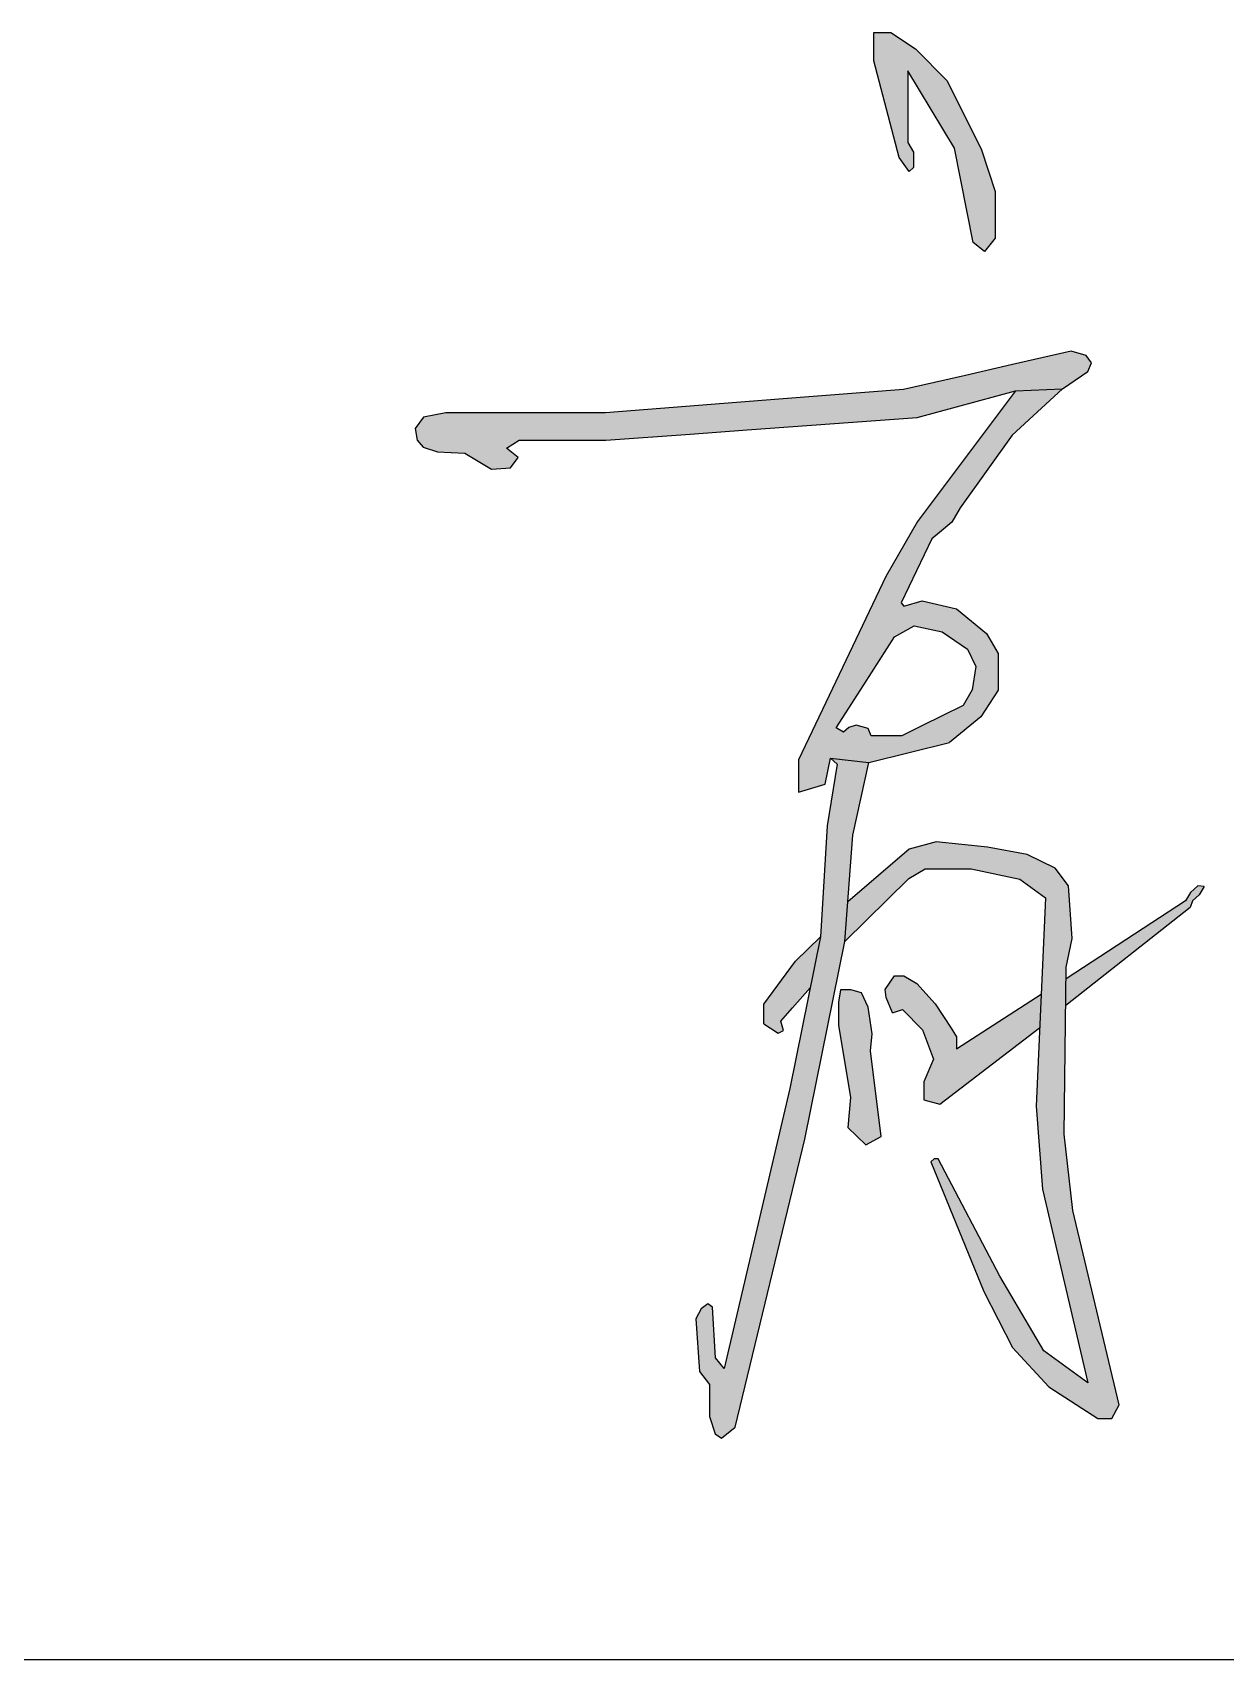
# Model space of a CAD drawing. Extents: x 33088 to 140010, y 13737 to 369010.
# Drawn here: x 119031 to 119697, y 105420 to 106328 of the extents above; entities that cross this region are included whole.
import ezdxf

# ---------------------------------------------------------------- set-up
doc = ezdxf.new("R2010")
doc.units = 0
doc.header["$LTSCALE"] = 1000
doc.header["$MEASUREMENT"] = 0
doc.layers.get('0').update_dxf_attribs({"linetype": 'CONTINUOUS'})
doc.layers.add('PUB_TITLE', color=4, linetype='CONTINUOUS')

msp = doc.modelspace()

# ---------------------------------------------------------------- hatches: boundary and pattern name
h = msp.add_hatch(color=256)
h.paths.add_polyline_path([(119523.82, 106318.91), (119509.95, 106328.07), (119500.55, 106328.07), (119500.55, 106312.33), (119514.65, 106258.33), (119520.29, 106250.58), (119522.65, 106252.64), (119522.65, 106255.68), (119522.65, 106261.3), (119519.61, 106266.69), (119519.61, 106278.17), (119519.61, 106306.75), (119545.65, 106263.48), (119555.97, 106210.78), (119562.3, 106205.83), (119568.23, 106213.25), (119568.23, 106239.31), (119560.71, 106262.56), (119541.44, 106301.06)])
h.paths.add_polyline_path([(119579.57, 106128.03), (119605.89, 106129.1), (119619.87, 106138.85), (119622.06, 106143.62), (119619.08, 106147.72), (119610.66, 106150.13), (119577.99, 106142.66), (119551.74, 106136.66), (119517.05, 106128.72), (119447.49, 106123.33), (119350.77, 106115.82), (119261.72, 106115.82), (119249.21, 106113.26), (119244.61, 106106.94), (119245.68, 106100.55), (119249.09, 106096.52), (119257.05, 106093.94), (119272.31, 106093.24), (119287.19, 106084.34), (119297.91, 106085.12), (119302.1, 106090.87), (119295.56, 106096.1), (119302.62, 106100.55), (119351.02, 106100.55), (119398.1, 106103.94), (119429.92, 106106.24), (119524.67, 106113.08)])
h.paths.add_polyline_path([(119532.98, 106045.36), (119537.14, 106048.9), (119544.06, 106054.79), (119548.68, 106062.74), (119577.73, 106103.39), (119605.89, 106129.1), (119579.57, 106128.03), (119524.9, 106055.11), (119507.34, 106024.32), (119475.69, 105957.93), (119458.57, 105922.03), (119458.57, 105903.95), (119473.34, 105908.39), (119476.41, 105923.05), (119497.75, 105920.61), (119542.81, 105931.69), (119560.33, 105946.07), (119569.89, 105960.86), (119569.89, 105981.34), (119563.51, 105992.49), (119546.67, 106006.4), (119527.44, 106010.75), (119517.21, 106007.82), (119515.84, 106009.67)])
h.paths.add_polyline_path([(119523.11, 105996.91), (119538.75, 105993.51), (119552.87, 105983.81), (119557.4, 105974.24), (119555.51, 105961.14), (119550.34, 105952.45), (119539.12, 105946.84), (119527.32, 105940.95), (119516.19, 105935.39), (119499.01, 105935.39), (119497.45, 105939.51), (119490.63, 105941.49), (119486.55, 105940.07), (119483.64, 105937.41), (119479.6, 105939.97), (119494.99, 105963.99), (119512.09, 105990.67)], flags=16)
h.paths.add_polyline_path([(119488.82, 105879.93), (119497.75, 105920.61), (119476.41, 105923.05), (119480.1, 105919.54), (119474.55, 105885.21), (119470.82, 105823.24), (119453.73, 105738.49), (119417.07, 105582.21), (119412.19, 105588.23), (119410.52, 105616.54), (119407.88, 105618.3), (119404.16, 105615.66), (119401.32, 105609.99), (119403.25, 105580.66), (119408.77, 105573.4), (119408.77, 105555.38), (119412.02, 105545.87), (119415.59, 105543.42), (119423.15, 105549.58), (119462.09, 105710.21), (119484.39, 105820.6)])
h.paths.add_polyline_path([(119586.2, 105869.27), (119564.02, 105873.28), (119535.34, 105876.24), (119520.28, 105872.22), (119486.05, 105842.81), (119484.39, 105820.6), (119520.15, 105855.85), (119529.25, 105861.25), (119554.8, 105861.25), (119582.08, 105855.36), (119596.33, 105845.05), (119591.12, 105728.71), (119594.73, 105682.41), (119619.93, 105574.27), (119595.41, 105592.16), (119570.88, 105633.85), (119536.41, 105699.24), (119534.3, 105699.38), (119532.36, 105697.64), (119561.96, 105625.33), (119577.88, 105593.93), (119598.12, 105572.07), (119625.47, 105554.3), (119633.41, 105554.3), (119637.51, 105561.97), (119611.5, 105670.45), (119606.76, 105712.99), (119607.96, 105806.34), (119611.27, 105822.33), (119609.16, 105851.76), (119601.7, 105861.62)])
h.paths.add_polyline_path([(119470.82, 105823.24), (119456.88, 105809.6), (119439.14, 105785.67), (119439.14, 105774.66), (119447.21, 105769.55), (119450.17, 105770.88), (119448.61, 105776.18), (119455.21, 105783.62), (119465.08, 105794.76)], flags=17)
h.paths.add_polyline_path([(119593.08, 105772.51), (119593.92, 105791.25), (119546.73, 105760.65), (119546.73, 105767.46), (119543.62, 105772.27), (119534.82, 105785.88), (119524.52, 105797.17), (119517.38, 105801.48), (119512.06, 105801.48), (119506.91, 105793.85), (119507.4, 105789.32), (119510.89, 105780.81), (119516.58, 105782.7), (119527.72, 105771.33), (119533.88, 105754.99), (119528.43, 105742.21), (119528.43, 105732.26), (119537.29, 105729.89)], flags=17)
h.paths.add_polyline_path([(119498.78, 105759.51), (119499.54, 105769.12), (119497.31, 105783.99), (119493.59, 105792.03), (119487.64, 105793.7), (119481.96, 105793.7), (119480.77, 105786.84), (119480.77, 105773.89), (119487.57, 105733.57), (119486.13, 105716.8), (119496.15, 105707.08), (119504.69, 105711.8)])
h.paths.add_polyline_path([(119677.12, 105839.53), (119678.34, 105843.26), (119682.16, 105846.75), (119684.86, 105851.28), (119681.28, 105851.77), (119677.26, 105848.07), (119674.37, 105843.33), (119607.88, 105799.83), (119607.69, 105784.9)])
for color, points in [(250, [(119523.82, 106318.91), (119509.95, 106328.07), (119500.55, 106328.07), (119500.55, 106312.33), (119514.65, 106258.33), (119520.29, 106250.58), (119522.65, 106252.64), (119522.65, 106255.68), (119522.65, 106261.3), (119519.61, 106266.69), (119519.61, 106278.17), (119519.61, 106306.75), (119545.65, 106263.48), (119555.97, 106210.78), (119562.3, 106205.83), (119568.23, 106213.25), (119568.23, 106239.31), (119560.71, 106262.56), (119541.44, 106301.06)]), (256, [(119244.61, 106106.94), (119245.68, 106100.55), (119249.09, 106096.52), (119257.05, 106093.94), (119272.31, 106093.24), (119287.19, 106084.34), (119297.91, 106085.12), (119302.1, 106090.87), (119295.56, 106096.1), (119302.62, 106100.55), (119351.02, 106100.55), (119398.1, 106103.94), (119429.92, 106106.24), (119524.67, 106113.08), (119579.57, 106128.03), (119605.89, 106129.1), (119619.87, 106138.85), (119622.06, 106143.62), (119619.08, 106147.72), (119610.66, 106150.13), (119577.99, 106142.66), (119551.74, 106136.66), (119517.05, 106128.72), (119447.49, 106123.33), (119350.77, 106115.82), (119261.72, 106115.82), (119249.21, 106113.26)]), (256, [(119607.88, 105799.83), (119607.69, 105784.9), (119677.12, 105839.53), (119678.34, 105843.26), (119682.16, 105846.75), (119684.86, 105851.28), (119681.28, 105851.77), (119677.26, 105848.07), (119674.37, 105843.33)])]:
    msp.add_hatch(color=color).paths.add_polyline_path(points)
h = msp.add_hatch(color=250)
h.paths.add_polyline_path([(119429.92, 106106.24), (119524.67, 106113.08), (119579.57, 106128.03), (119605.89, 106129.1), (119619.87, 106138.85), (119622.06, 106143.62), (119619.08, 106147.72), (119610.66, 106150.13), (119577.99, 106142.66), (119551.74, 106136.66), (119517.05, 106128.72), (119447.49, 106123.33), (119350.77, 106115.82), (119261.72, 106115.82), (119249.21, 106113.26), (119244.61, 106106.94), (119245.68, 106100.55), (119249.09, 106096.52), (119257.05, 106093.94), (119272.31, 106093.24), (119287.19, 106084.34), (119297.91, 106085.12), (119302.1, 106090.87), (119295.56, 106096.1), (119302.62, 106100.55), (119351.02, 106100.55), (119398.1, 106103.94)])
h.paths.add_polyline_path([(119577.73, 106103.39), (119605.89, 106129.1), (119579.57, 106128.03), (119524.9, 106055.11), (119507.34, 106024.32), (119475.69, 105957.93), (119458.57, 105922.03), (119458.57, 105903.95), (119473.34, 105908.39), (119476.41, 105923.05), (119497.75, 105920.61), (119542.81, 105931.69), (119560.33, 105946.07), (119569.89, 105960.86), (119569.89, 105981.34), (119563.51, 105992.49), (119546.67, 106006.4), (119527.44, 106010.75), (119517.21, 106007.82), (119515.84, 106009.67), (119532.98, 106045.36), (119537.14, 106048.9), (119544.06, 106054.79), (119548.68, 106062.74)])
h.paths.add_polyline_path([(119538.75, 105993.51), (119552.87, 105983.81), (119557.4, 105974.24), (119555.51, 105961.14), (119550.34, 105952.45), (119539.12, 105946.84), (119527.32, 105940.95), (119516.19, 105935.39), (119499.01, 105935.39), (119497.45, 105939.51), (119490.63, 105941.49), (119486.55, 105940.07), (119483.64, 105937.41), (119479.6, 105939.97), (119494.99, 105963.99), (119512.09, 105990.67), (119523.11, 105996.91)], flags=16)
h.paths.add_polyline_path([(119497.75, 105920.61), (119476.41, 105923.05), (119480.1, 105919.54), (119474.55, 105885.21), (119470.82, 105823.24), (119453.73, 105738.49), (119417.07, 105582.21), (119412.19, 105588.23), (119410.52, 105616.54), (119407.88, 105618.3), (119404.16, 105615.66), (119401.32, 105609.99), (119403.25, 105580.66), (119408.77, 105573.4), (119408.77, 105555.38), (119412.02, 105545.87), (119415.59, 105543.42), (119423.15, 105549.58), (119462.09, 105710.21), (119484.39, 105820.6), (119488.82, 105879.93)])
h.paths.add_polyline_path([(119470.82, 105823.24), (119456.88, 105809.6), (119439.14, 105785.67), (119439.14, 105774.66), (119447.21, 105769.55), (119450.17, 105770.88), (119448.61, 105776.18), (119455.21, 105783.62), (119465.08, 105794.76)], flags=17)
h.paths.add_polyline_path([(119586.2, 105869.27), (119564.02, 105873.28), (119535.34, 105876.24), (119520.28, 105872.22), (119486.05, 105842.81), (119484.39, 105820.6), (119520.15, 105855.85), (119529.25, 105861.25), (119554.8, 105861.25), (119582.08, 105855.36), (119596.33, 105845.05), (119591.12, 105728.71), (119594.73, 105682.41), (119619.93, 105574.27), (119595.41, 105592.16), (119570.88, 105633.85), (119536.41, 105699.24), (119534.3, 105699.38), (119532.36, 105697.64), (119561.96, 105625.33), (119577.88, 105593.93), (119598.12, 105572.07), (119625.47, 105554.3), (119633.41, 105554.3), (119637.51, 105561.97), (119611.5, 105670.45), (119606.76, 105712.99), (119607.96, 105806.34), (119611.27, 105822.33), (119609.16, 105851.76), (119601.7, 105861.62)])
h.paths.add_polyline_path([(119543.62, 105772.27), (119534.82, 105785.88), (119524.52, 105797.17), (119517.38, 105801.48), (119512.06, 105801.48), (119506.91, 105793.85), (119507.4, 105789.32), (119510.89, 105780.81), (119516.58, 105782.7), (119527.72, 105771.33), (119533.88, 105754.99), (119528.43, 105742.21), (119528.43, 105732.26), (119537.29, 105729.89), (119593.08, 105772.51), (119593.92, 105791.25), (119546.73, 105760.65), (119546.73, 105767.46)], flags=17)
h.paths.add_polyline_path([(119677.12, 105839.53), (119678.34, 105843.26), (119682.16, 105846.75), (119684.86, 105851.28), (119681.28, 105851.77), (119677.26, 105848.07), (119674.37, 105843.33), (119607.88, 105799.83), (119607.69, 105784.9)])
h.paths.add_polyline_path([(119499.54, 105769.12), (119497.31, 105783.99), (119493.59, 105792.03), (119487.64, 105793.7), (119481.96, 105793.7), (119480.77, 105786.84), (119480.77, 105773.89), (119487.57, 105733.57), (119486.13, 105716.8), (119496.15, 105707.08), (119504.69, 105711.8), (119498.78, 105759.51)])
h = msp.add_hatch(color=256)
h.paths.add_polyline_path([(119515.84, 106009.67), (119532.98, 106045.36), (119537.14, 106048.9), (119544.06, 106054.79), (119548.68, 106062.74), (119577.73, 106103.39), (119605.89, 106129.1), (119579.57, 106128.03), (119524.9, 106055.11), (119507.34, 106024.32), (119475.69, 105957.93), (119458.57, 105922.03), (119458.57, 105903.95), (119473.34, 105908.39), (119476.41, 105923.05), (119497.75, 105920.61), (119542.81, 105931.69), (119560.33, 105946.07), (119569.89, 105960.86), (119569.89, 105981.34), (119563.51, 105992.49), (119546.67, 106006.4), (119527.44, 106010.75), (119517.21, 106007.82)])
h.paths.add_polyline_path([(119523.11, 105996.91), (119538.75, 105993.51), (119552.87, 105983.81), (119557.4, 105974.24), (119555.51, 105961.14), (119550.34, 105952.45), (119539.12, 105946.84), (119527.32, 105940.95), (119516.19, 105935.39), (119499.01, 105935.39), (119497.45, 105939.51), (119490.63, 105941.49), (119486.55, 105940.07), (119483.64, 105937.41), (119479.6, 105939.97), (119494.99, 105963.99), (119512.09, 105990.67)], flags=16)
h.paths.add_polyline_path([(119497.75, 105920.61), (119476.41, 105923.05), (119480.1, 105919.54), (119474.55, 105885.21), (119470.82, 105823.24), (119453.73, 105738.49), (119417.07, 105582.21), (119412.19, 105588.23), (119410.52, 105616.54), (119407.88, 105618.3), (119404.16, 105615.66), (119401.32, 105609.99), (119403.25, 105580.66), (119408.77, 105573.4), (119408.77, 105555.38), (119412.02, 105545.87), (119415.59, 105543.42), (119423.15, 105549.58), (119462.09, 105710.21), (119484.39, 105820.6), (119488.82, 105879.93)])
h.paths.add_polyline_path([(119520.15, 105855.85), (119529.25, 105861.25), (119554.8, 105861.25), (119582.08, 105855.36), (119596.33, 105845.05), (119591.12, 105728.71), (119594.73, 105682.41), (119619.93, 105574.27), (119595.41, 105592.16), (119570.88, 105633.85), (119536.41, 105699.24), (119534.3, 105699.38), (119532.36, 105697.64), (119561.96, 105625.33), (119577.88, 105593.93), (119598.12, 105572.07), (119625.47, 105554.3), (119633.41, 105554.3), (119637.51, 105561.97), (119611.5, 105670.45), (119606.76, 105712.99), (119607.96, 105806.34), (119611.27, 105822.33), (119609.16, 105851.76), (119601.7, 105861.62), (119586.2, 105869.27), (119564.02, 105873.28), (119535.34, 105876.24), (119520.28, 105872.22), (119486.05, 105842.81), (119484.39, 105820.6)])
h.paths.add_polyline_path([(119470.82, 105823.24), (119456.88, 105809.6), (119439.14, 105785.67), (119439.14, 105774.66), (119447.21, 105769.55), (119450.17, 105770.88), (119448.61, 105776.18), (119455.21, 105783.62), (119465.08, 105794.76)], flags=17)
h.paths.add_polyline_path([(119498.78, 105759.51), (119499.54, 105769.12), (119497.31, 105783.99), (119493.59, 105792.03), (119487.64, 105793.7), (119481.96, 105793.7), (119480.77, 105786.84), (119480.77, 105773.89), (119487.57, 105733.57), (119486.13, 105716.8), (119496.15, 105707.08), (119504.69, 105711.8)])
h.paths.add_polyline_path([(119593.08, 105772.51), (119593.92, 105791.25), (119546.73, 105760.65), (119546.73, 105767.46), (119543.62, 105772.27), (119534.82, 105785.88), (119524.52, 105797.17), (119517.38, 105801.48), (119512.06, 105801.48), (119506.91, 105793.85), (119507.4, 105789.32), (119510.89, 105780.81), (119516.58, 105782.7), (119527.72, 105771.33), (119533.88, 105754.99), (119528.43, 105742.21), (119528.43, 105732.26), (119537.29, 105729.89)], flags=17)

# ---------------------------------------------------------------- linework, layer by layer
for p, q in [((119500.55, 106312.33), (119500.55, 106328.07)), ((119500.55, 106328.07), (119509.95, 106328.07)), ((119509.95, 106328.07), (119523.82, 106318.91)), ((119523.82, 106318.91), (119541.44, 106301.06)), ((119514.65, 106258.33), (119500.55, 106312.33)), ((119545.65, 106263.48), (119519.61, 106306.75)), ((119519.61, 106306.75), (119519.61, 106278.17)), ((119541.44, 106301.06), (119560.71, 106262.56)), ((119519.61, 106278.17), (119519.61, 106266.69)), ((119519.61, 106266.69), (119522.65, 106261.3)), ((119520.29, 106250.58), (119514.65, 106258.33)), ((119522.65, 106261.3), (119522.65, 106255.68)), ((119522.65, 106255.68), (119522.65, 106252.64)), ((119555.97, 106210.78), (119545.65, 106263.48)), ((119560.71, 106262.56), (119568.23, 106239.31)), ((119522.65, 106252.64), (119520.29, 106250.58)), ((119568.23, 106239.31), (119568.23, 106213.25)), ((119562.3, 106205.83), (119555.97, 106210.78)), ((119568.23, 106213.25), (119562.3, 106205.83)), ((119610.66, 106150.13), (119577.99, 106142.66)), ((119619.08, 106147.72), (119610.66, 106150.13)), ((119622.06, 106143.62), (119619.08, 106147.72)), ((119551.74, 106136.66), (119517.05, 106128.72)), ((119577.99, 106142.66), (119551.74, 106136.66)), ((119605.89, 106129.1), (119619.87, 106138.85)), ((119619.87, 106138.85), (119622.06, 106143.62)), ((119517.05, 106128.72), (119447.49, 106123.33)), ((119524.67, 106113.08), (119579.57, 106128.03)), ((119579.57, 106128.03), (119524.9, 106055.11)), ((119605.89, 106129.1), (119577.73, 106103.39)), ((119579.57, 106128.03), (119605.89, 106129.1)), ((119447.49, 106123.33), (119350.77, 106115.82)), ((119249.21, 106113.26), (119244.61, 106106.94)), ((119261.72, 106115.82), (119249.21, 106113.26)), ((119350.77, 106115.82), (119261.72, 106115.82)), ((119429.92, 106106.24), (119524.67, 106113.08)), ((119244.61, 106106.94), (119245.68, 106100.55)), ((119245.68, 106100.55), (119249.09, 106096.52)), ((119295.56, 106096.1), (119302.62, 106100.55)), ((119302.62, 106100.55), (119351.02, 106100.55)), ((119351.02, 106100.55), (119398.1, 106103.94)), ((119398.1, 106103.94), (119429.92, 106106.24)), ((119577.73, 106103.39), (119548.68, 106062.74)), ((119249.09, 106096.52), (119257.05, 106093.94)), ((119257.05, 106093.94), (119272.31, 106093.24)), ((119272.31, 106093.24), (119287.19, 106084.34)), ((119302.1, 106090.87), (119295.56, 106096.1)), ((119287.19, 106084.34), (119297.91, 106085.12)), ((119297.91, 106085.12), (119302.1, 106090.87)), ((119524.9, 106055.11), (119507.34, 106024.32)), ((119544.06, 106054.79), (119537.14, 106048.9)), ((119548.68, 106062.74), (119544.06, 106054.79)), ((119537.14, 106048.9), (119532.98, 106045.36)), ((119532.98, 106045.36), (119515.84, 106009.67)), ((119507.34, 106024.32), (119475.69, 105957.93)), ((119515.84, 106009.67), (119517.21, 106007.82)), ((119517.21, 106007.82), (119527.44, 106010.75)), ((119527.44, 106010.75), (119546.67, 106006.4)), ((119546.67, 106006.4), (119563.51, 105992.49)), ((119512.09, 105990.67), (119523.11, 105996.91)), ((119523.11, 105996.91), (119538.75, 105993.51)), ((119538.75, 105993.51), (119552.87, 105983.81)), ((119563.51, 105992.49), (119569.89, 105981.34)), ((119494.99, 105963.99), (119512.09, 105990.67)), ((119552.87, 105983.81), (119557.4, 105974.24)), ((119557.4, 105974.24), (119555.51, 105961.14)), ((119569.89, 105981.34), (119569.89, 105960.86)), ((119479.6, 105939.97), (119494.99, 105963.99)), ((119475.69, 105957.93), (119458.57, 105922.03)), ((119555.51, 105961.14), (119550.34, 105952.45)), ((119569.89, 105960.86), (119560.33, 105946.07)), ((119539.12, 105946.84), (119527.32, 105940.95)), ((119550.34, 105952.45), (119539.12, 105946.84)), ((119560.33, 105946.07), (119542.81, 105931.69)), ((119483.64, 105937.41), (119479.6, 105939.97)), ((119486.55, 105940.07), (119483.64, 105937.41)), ((119490.63, 105941.49), (119486.55, 105940.07)), ((119497.45, 105939.51), (119490.63, 105941.49)), ((119499.01, 105935.39), (119497.45, 105939.51)), ((119527.32, 105940.95), (119516.19, 105935.39)), ((119497.75, 105920.61), (119542.81, 105931.69)), ((119516.19, 105935.39), (119499.01, 105935.39)), ((119458.57, 105922.03), (119458.57, 105903.95)), ((119473.34, 105908.39), (119476.41, 105923.05)), ((119480.1, 105919.54), (119474.55, 105885.21)), ((119476.41, 105923.05), (119497.75, 105920.61)), ((119476.41, 105923.05), (119480.1, 105919.54)), ((119488.82, 105879.93), (119497.75, 105920.61)), ((119458.57, 105903.95), (119473.34, 105908.39)), ((119474.55, 105885.21), (119470.82, 105823.24)), ((119484.39, 105820.6), (119488.82, 105879.93)), ((119535.34, 105876.24), (119520.28, 105872.22)), ((119564.02, 105873.28), (119535.34, 105876.24)), ((119586.2, 105869.27), (119564.02, 105873.28)), ((119520.28, 105872.22), (119486.05, 105842.81)), ((119601.7, 105861.62), (119586.2, 105869.27)), ((119484.39, 105820.6), (119520.15, 105855.85)), ((119520.15, 105855.85), (119529.25, 105861.25)), ((119529.25, 105861.25), (119554.8, 105861.25)), ((119554.8, 105861.25), (119582.08, 105855.36)), ((119582.08, 105855.36), (119596.33, 105845.05)), ((119609.16, 105851.76), (119601.7, 105861.62)), ((119611.27, 105822.33), (119609.16, 105851.76)), ((119677.26, 105848.07), (119674.37, 105843.33)), ((119681.28, 105851.77), (119677.26, 105848.07)), ((119682.16, 105846.75), (119678.34, 105843.26)), ((119684.86, 105851.28), (119681.28, 105851.77)), ((119684.86, 105851.28), (119682.16, 105846.75)), ((119596.33, 105845.05), (119591.12, 105728.71)), ((119677.12, 105839.53), (119607.69, 105784.9)), ((119674.37, 105843.33), (119607.88, 105799.83)), ((119678.34, 105843.26), (119677.12, 105839.53)), ((119470.82, 105823.24), (119453.73, 105738.49)), ((119456.88, 105809.6), (119470.82, 105823.24)), ((119462.09, 105710.21), (119484.39, 105820.6)), ((119607.96, 105806.34), (119611.27, 105822.33)), ((119439.14, 105785.67), (119456.88, 105809.6)), ((119506.91, 105793.85), (119512.06, 105801.48)), ((119512.06, 105801.48), (119517.38, 105801.48)), ((119517.38, 105801.48), (119524.52, 105797.17)), ((119606.76, 105712.99), (119607.96, 105806.34)), ((119455.21, 105783.62), (119465.08, 105794.76)), ((119481.96, 105793.7), (119480.77, 105786.84)), ((119487.64, 105793.7), (119481.96, 105793.7)), ((119493.59, 105792.03), (119487.64, 105793.7)), ((119497.31, 105783.99), (119493.59, 105792.03)), ((119507.4, 105789.32), (119506.91, 105793.85)), ((119524.52, 105797.17), (119534.82, 105785.88)), ((119439.14, 105774.66), (119439.14, 105785.67)), ((119448.61, 105776.18), (119455.21, 105783.62)), ((119480.77, 105786.84), (119480.77, 105773.89)), ((119499.54, 105769.12), (119497.31, 105783.99)), ((119510.89, 105780.81), (119507.4, 105789.32)), ((119510.89, 105780.81), (119516.58, 105782.7)), ((119516.58, 105782.7), (119527.72, 105771.33)), ((119534.82, 105785.88), (119543.62, 105772.27)), ((119546.73, 105760.65), (119593.92, 105791.25)), ((119439.14, 105774.66), (119447.21, 105769.55)), ((119450.17, 105770.88), (119448.61, 105776.18)), ((119480.77, 105773.89), (119487.57, 105733.57)), ((119447.21, 105769.55), (119450.17, 105770.88)), ((119498.78, 105759.51), (119499.54, 105769.12)), ((119527.72, 105771.33), (119533.88, 105754.99)), ((119537.29, 105729.89), (119593.08, 105772.51)), ((119543.62, 105772.27), (119546.73, 105767.46)), ((119546.73, 105767.46), (119546.73, 105760.65)), ((119504.69, 105711.8), (119498.78, 105759.51)), ((119533.88, 105754.99), (119528.43, 105742.21)), ((119453.73, 105738.49), (119417.07, 105582.21)), ((119528.43, 105742.21), (119528.43, 105732.26)), ((119487.57, 105733.57), (119486.13, 105716.8)), ((119528.43, 105732.26), (119537.29, 105729.89)), ((119591.12, 105728.71), (119594.73, 105682.41)), ((119423.15, 105549.58), (119462.09, 105710.21)), ((119486.13, 105716.8), (119496.15, 105707.08)), ((119496.15, 105707.08), (119504.69, 105711.8)), ((119611.5, 105670.45), (119606.76, 105712.99)), ((119534.3, 105699.38), (119532.36, 105697.64)), ((119532.36, 105697.64), (119561.96, 105625.33)), ((119536.41, 105699.24), (119534.3, 105699.38)), ((119570.88, 105633.85), (119536.41, 105699.24)), ((119594.73, 105682.41), (119619.93, 105574.27)), ((119637.51, 105561.97), (119611.5, 105670.45)), ((119595.41, 105592.16), (119570.88, 105633.85)), ((119561.96, 105625.33), (119577.88, 105593.93)), ((119404.16, 105615.66), (119401.32, 105609.99)), ((119401.32, 105609.99), (119403.25, 105580.66)), ((119407.88, 105618.3), (119404.16, 105615.66)), ((119410.52, 105616.54), (119407.88, 105618.3)), ((119412.19, 105588.23), (119410.52, 105616.54)), ((119577.88, 105593.93), (119598.12, 105572.07)), ((119619.93, 105574.27), (119595.41, 105592.16)), ((119417.07, 105582.21), (119412.19, 105588.23)), ((119403.25, 105580.66), (119408.77, 105573.4)), ((119408.77, 105573.4), (119408.77, 105555.38)), ((119598.12, 105572.07), (119625.47, 105554.3)), ((119408.77, 105555.38), (119412.02, 105545.87)), ((119633.41, 105554.3), (119637.51, 105561.97)), ((119415.59, 105543.42), (119423.15, 105549.58)), ((119625.47, 105554.3), (119633.41, 105554.3)), ((119412.02, 105545.87), (119415.59, 105543.42))]:
    msp.add_line(p, q)
at = {"layer": 'PUB_TITLE', "color": 4}
msp.add_line((114843.36, 105419.83), (120893.36, 105419.83), dxfattribs=at)

doc.saveas('drawing.dxf')
